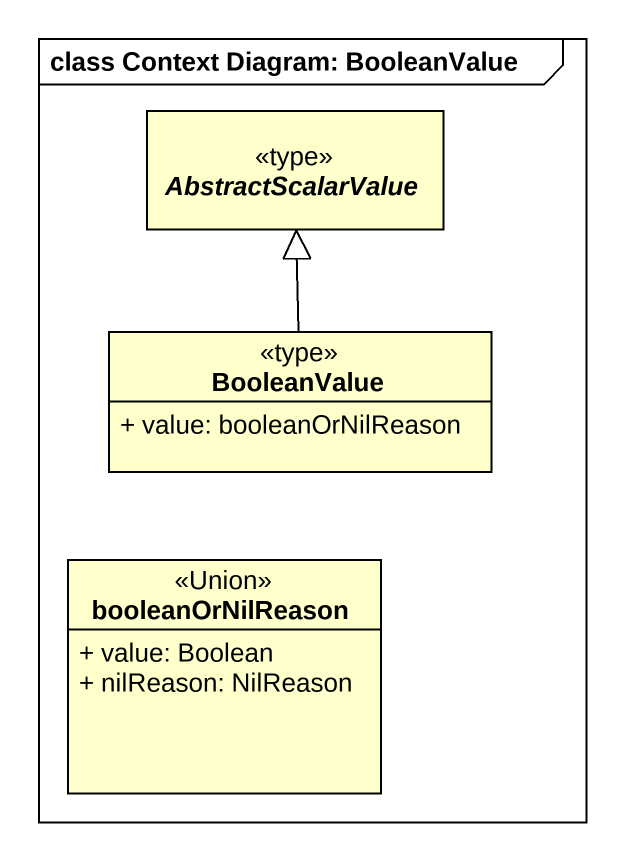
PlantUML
@startuml
mainframe class Context Diagram: BooleanValue
hide circle
hide empty members
skinparam classAttributeIconSize 0
abstract class AbstractScalarValue <<type>>
class BooleanValue <<type>> {
  + value: booleanOrNilReason
}
class booleanOrNilReason <<Union>> {
  + value: Boolean
  + nilReason: NilReason
}
BooleanValue -up-|> AbstractScalarValue
@enduml
